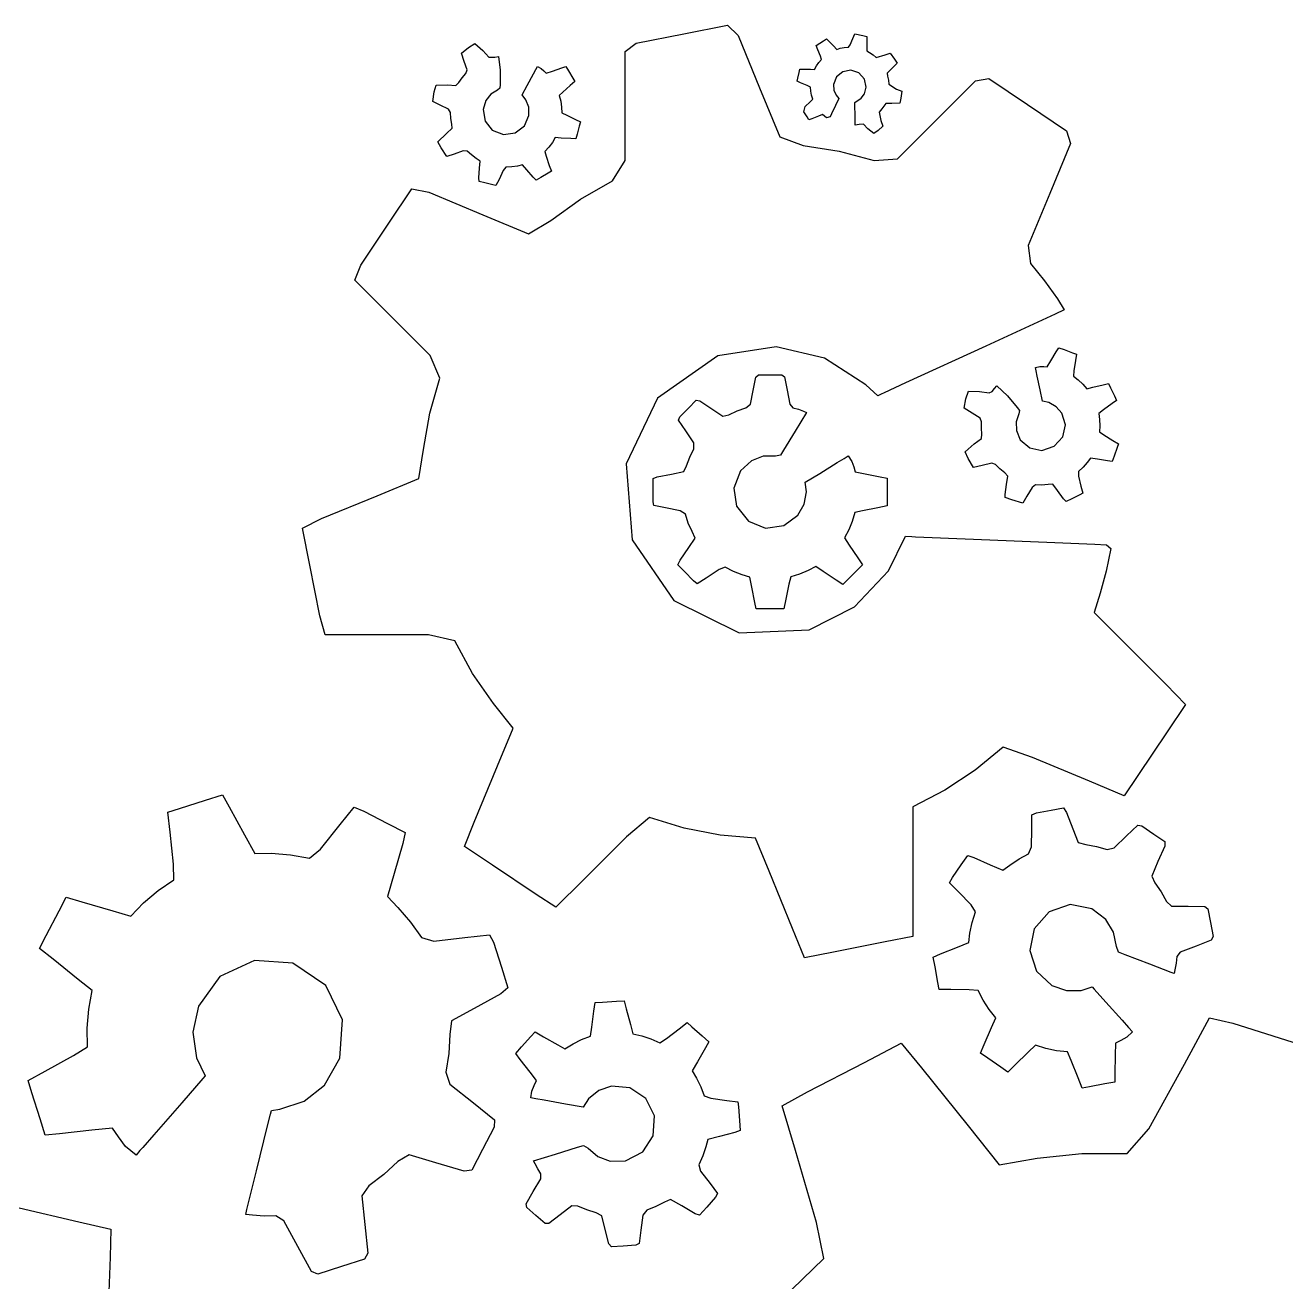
# Model space of a CAD drawing. Header units: metres. Extents: x 523 to 912, y 992 to 1102.
# Drawn here: x 794.73 to 809.57, y 1064 to 1078.8 of the extents above; entities that cross this region are included whole.
import ezdxf

# ---------------------------------------------------------------- set-up
doc = ezdxf.new("R2010")
doc.units = ezdxf.units.M

msp = doc.modelspace()

# ---------------------------------------------------------------- linework, layer by layer
at = {"layer": 'COMPONENT1'}
for p, q in [((802.484, 1078.7, 0), (802.998, 1078.801, 0)), ((802.998, 1078.801, 0), (803.121, 1078.681, 0)), ((801.922, 1078.589, 0), (802.484, 1078.7, 0)), ((803.121, 1078.681, 0), (803.375, 1078.064, 0)), ((804.127, 1078.616, 0), (804.164, 1078.64, 0)), ((804.164, 1078.64, 0), (804.189, 1078.615, 0)), ((804.442, 1078.572, 0), (804.474, 1078.645, 0)), ((804.474, 1078.645, 0), (804.497, 1078.698, 0)), ((804.497, 1078.698, 0), (804.589, 1078.68, 0)), ((804.589, 1078.68, 0), (804.638, 1078.669, 0)), ((804.638, 1078.669, 0), (804.638, 1078.561, 0)), ((799.863, 1078.472, 0), (799.946, 1078.54, 0)), ((799.946, 1078.54, 0), (800.022, 1078.585, 0)), ((800.022, 1078.585, 0), (800.115, 1078.505, 0)), ((800.115, 1078.505, 0), (800.185, 1078.426, 0)), ((801.791, 1077.886, 0), (801.792, 1078.491, 0)), ((801.792, 1078.491, 0), (801.922, 1078.589, 0)), ((804.042, 1078.561, 0), (804.127, 1078.616, 0)), ((804.061, 1078.513, 0), (804.042, 1078.561, 0)), ((804.09, 1078.437, 0), (804.061, 1078.513, 0)), ((804.189, 1078.615, 0), (804.246, 1078.557, 0)), ((804.246, 1078.557, 0), (804.283, 1078.517, 0)), ((804.283, 1078.517, 0), (804.324, 1078.529, 0)), ((804.324, 1078.529, 0), (804.371, 1078.538, 0)), ((804.371, 1078.538, 0), (804.421, 1078.543, 0)), ((804.421, 1078.543, 0), (804.442, 1078.572, 0)), ((804.638, 1078.561, 0), (804.637, 1078.5, 0)), ((804.637, 1078.5, 0), (804.67, 1078.48, 0)), ((804.67, 1078.48, 0), (804.711, 1078.453, 0)), ((804.854, 1078.451, 0), (804.913, 1078.474, 0)), ((804.913, 1078.474, 0), (804.965, 1078.402, 0)), ((799.897, 1078.374, 0), (799.863, 1078.472, 0)), ((799.931, 1078.275, 0), (799.897, 1078.374, 0)), ((800.185, 1078.426, 0), (800.258, 1078.425, 0)), ((800.258, 1078.425, 0), (800.3, 1078.432, 0)), ((800.3, 1078.432, 0), (800.321, 1078.271, 0)), ((804.043, 1078.322, 0), (804.071, 1078.362, 0)), ((804.071, 1078.362, 0), (804.102, 1078.399, 0)), ((804.102, 1078.399, 0), (804.09, 1078.437, 0)), ((804.711, 1078.453, 0), (804.748, 1078.422, 0)), ((804.748, 1078.422, 0), (804.854, 1078.451, 0)), ((804.994, 1078.356, 0), (804.925, 1078.283, 0)), ((804.965, 1078.402, 0), (804.994, 1078.356, 0)), ((799.831, 1078.125, 0), (799.87, 1078.182, 0)), ((799.87, 1078.182, 0), (799.915, 1078.234, 0)), ((799.915, 1078.234, 0), (799.931, 1078.275, 0)), ((800.321, 1078.271, 0), (800.318, 1078.105, 0)), ((800.639, 1078.093, 0), (800.712, 1078.228, 0)), ((800.712, 1078.228, 0), (800.74, 1078.281, 0)), ((800.74, 1078.281, 0), (800.758, 1078.314, 0)), ((800.758, 1078.314, 0), (800.802, 1078.292, 0)), ((800.802, 1078.292, 0), (800.835, 1078.263, 0)), ((800.835, 1078.263, 0), (800.863, 1078.237, 0)), ((800.863, 1078.237, 0), (800.934, 1078.262, 0)), ((800.934, 1078.262, 0), (801.044, 1078.3, 0)), ((801.044, 1078.3, 0), (801.093, 1078.317, 0)), ((801.093, 1078.317, 0), (801.125, 1078.264, 0)), ((801.125, 1078.264, 0), (801.175, 1078.178, 0)), ((801.175, 1078.178, 0), (801.198, 1078.138, 0)), ((803.818, 1078.141, 0), (803.826, 1078.177, 0)), ((803.826, 1078.177, 0), (803.841, 1078.246, 0)), ((803.841, 1078.246, 0), (803.849, 1078.284, 0)), ((803.849, 1078.284, 0), (803.891, 1078.283, 0)), ((803.891, 1078.283, 0), (803.973, 1078.282, 0)), ((803.973, 1078.282, 0), (804.021, 1078.281, 0)), ((804.021, 1078.281, 0), (804.043, 1078.322, 0)), ((804.28, 1078.192, 0), (804.246, 1078.105, 0)), ((804.353, 1078.254, 0), (804.28, 1078.192, 0)), ((804.45, 1078.273, 0), (804.353, 1078.254, 0)), ((804.545, 1078.24, 0), (804.45, 1078.273, 0)), ((804.609, 1078.167, 0), (804.545, 1078.24, 0)), ((804.925, 1078.283, 0), (804.877, 1078.237, 0)), ((804.877, 1078.237, 0), (804.882, 1078.203, 0)), ((804.882, 1078.203, 0), (804.892, 1078.156, 0)), ((799.544, 1078.015, 0), (799.565, 1078.096, 0)), ((799.565, 1078.096, 0), (799.698, 1078.099, 0)), ((799.698, 1078.099, 0), (799.798, 1078.093, 0)), ((799.798, 1078.093, 0), (799.831, 1078.125, 0)), ((800.289, 1078.036, 0), (800.21, 1077.988, 0)), ((800.317, 1078.061, 0), (800.289, 1078.036, 0)), ((800.318, 1078.105, 0), (800.317, 1078.061, 0)), ((800.579, 1077.98, 0), (800.639, 1078.093, 0)), ((801.145, 1078.091, 0), (801.058, 1078.014, 0)), ((801.198, 1078.138, 0), (801.145, 1078.091, 0)), ((803.375, 1078.064, 0), (803.613, 1077.485, 0)), ((803.858, 1078.123, 0), (803.818, 1078.141, 0)), ((803.933, 1078.091, 0), (803.858, 1078.123, 0)), ((803.975, 1078.072, 0), (803.933, 1078.091, 0)), ((803.979, 1078.025, 0), (803.975, 1078.072, 0)), ((804.246, 1078.105, 0), (804.25, 1078.037, 0)), ((804.25, 1078.037, 0), (804.276, 1077.977, 0)), ((804.629, 1078.071, 0), (804.609, 1078.167, 0)), ((804.609, 1077.995, 0), (804.629, 1078.071, 0)), ((804.892, 1078.156, 0), (804.898, 1078.107, 0)), ((804.898, 1078.107, 0), (804.986, 1078.05, 0)), ((804.986, 1078.05, 0), (805.049, 1078.023, 0)), ((805.462, 1077.69, 0), (805.919, 1078.145, 0)), ((805.919, 1078.145, 0), (806.076, 1078.172, 0)), ((806.076, 1078.172, 0), (806.53, 1077.867, 0)), ((799.526, 1077.901, 0), (799.544, 1078.015, 0)), ((799.613, 1077.858, 0), (799.526, 1077.901, 0)), ((800.151, 1077.915, 0), (800.118, 1077.809, 0)), ((800.21, 1077.988, 0), (800.151, 1077.915, 0)), ((800.623, 1077.922, 0), (800.579, 1077.98, 0)), ((800.657, 1077.835, 0), (800.623, 1077.922, 0)), ((801.058, 1078.014, 0), (801.016, 1077.972, 0)), ((801.016, 1077.972, 0), (801.033, 1077.906, 0)), ((801.033, 1077.906, 0), (801.042, 1077.838, 0)), ((801.79, 1077.207, 0), (801.791, 1077.886, 0)), ((803.913, 1077.843, 0), (803.972, 1077.9, 0)), ((803.972, 1077.9, 0), (804.001, 1077.931, 0)), ((803.987, 1077.977, 0), (803.979, 1078.025, 0)), ((804.001, 1077.931, 0), (803.987, 1077.977, 0)), ((804.309, 1077.938, 0), (804.27, 1077.857, 0)), ((804.276, 1077.977, 0), (804.309, 1077.938, 0)), ((804.495, 1077.892, 0), (804.569, 1077.942, 0)), ((804.496, 1077.857, 0), (804.495, 1077.892, 0)), ((804.569, 1077.942, 0), (804.609, 1077.995, 0)), ((804.862, 1077.88, 0), (804.814, 1077.815, 0)), ((804.933, 1077.878, 0), (804.862, 1077.88, 0)), ((805.026, 1077.884, 0), (804.933, 1077.878, 0)), ((805.039, 1077.942, 0), (805.026, 1077.884, 0)), ((805.049, 1078.023, 0), (805.039, 1077.942, 0)), ((799.711, 1077.811, 0), (799.613, 1077.858, 0)), ((799.735, 1077.773, 0), (799.711, 1077.811, 0)), ((799.74, 1077.704, 0), (799.735, 1077.773, 0)), ((800.118, 1077.809, 0), (800.141, 1077.672, 0)), ((800.606, 1077.618, 0), (800.658, 1077.739, 0)), ((800.658, 1077.739, 0), (800.657, 1077.835, 0)), ((801.042, 1077.838, 0), (801.044, 1077.771, 0)), ((801.044, 1077.771, 0), (801.103, 1077.742, 0)), ((801.103, 1077.742, 0), (801.207, 1077.691, 0)), ((803.895, 1077.781, 0), (803.913, 1077.843, 0)), ((803.933, 1077.722, 0), (803.895, 1077.781, 0)), ((804.116, 1077.748, 0), (804.067, 1077.729, 0)), ((804.161, 1077.712, 0), (804.116, 1077.748, 0)), ((804.222, 1077.759, 0), (804.204, 1077.721, 0)), ((804.27, 1077.857, 0), (804.222, 1077.759, 0)), ((804.499, 1077.739, 0), (804.496, 1077.857, 0)), ((804.501, 1077.624, 0), (804.499, 1077.739, 0)), ((804.814, 1077.815, 0), (804.784, 1077.777, 0)), ((804.784, 1077.777, 0), (804.801, 1077.679, 0)), ((806.53, 1077.867, 0), (806.99, 1077.558, 0)), ((799.686, 1077.525, 0), (799.756, 1077.587, 0)), ((799.752, 1077.636, 0), (799.74, 1077.704, 0)), ((799.756, 1077.587, 0), (799.752, 1077.636, 0)), ((800.141, 1077.672, 0), (800.227, 1077.565, 0)), ((800.498, 1077.534, 0), (800.606, 1077.618, 0)), ((801.207, 1077.691, 0), (801.264, 1077.664, 0)), ((801.25, 1077.613, 0), (801.225, 1077.517, 0)), ((801.264, 1077.664, 0), (801.25, 1077.613, 0)), ((803.956, 1077.686, 0), (803.933, 1077.722, 0)), ((803.99, 1077.699, 0), (803.956, 1077.686, 0)), ((804.067, 1077.729, 0), (803.99, 1077.699, 0)), ((804.204, 1077.721, 0), (804.161, 1077.712, 0)), ((804.547, 1077.633, 0), (804.501, 1077.624, 0)), ((804.599, 1077.635, 0), (804.547, 1077.633, 0)), ((804.651, 1077.581, 0), (804.599, 1077.635, 0)), ((804.827, 1077.611, 0), (804.771, 1077.561, 0)), ((804.801, 1077.679, 0), (804.827, 1077.611, 0)), ((805, 1077.228, 0), (805.462, 1077.69, 0)), ((799.584, 1077.426, 0), (799.686, 1077.525, 0)), ((800.227, 1077.565, 0), (800.36, 1077.513, 0)), ((800.36, 1077.513, 0), (800.498, 1077.534, 0)), ((800.968, 1077.477, 0), (800.934, 1077.42, 0)), ((801.036, 1077.473, 0), (800.968, 1077.477, 0)), ((801.152, 1077.467, 0), (801.036, 1077.473, 0)), ((801.211, 1077.463, 0), (801.152, 1077.467, 0)), ((801.225, 1077.517, 0), (801.211, 1077.463, 0)), ((803.613, 1077.485, 0), (803.886, 1077.383, 0)), ((804.719, 1077.527, 0), (804.651, 1077.581, 0)), ((804.771, 1077.561, 0), (804.719, 1077.527, 0)), ((806.99, 1077.558, 0), (807.037, 1077.407, 0)), ((799.624, 1077.358, 0), (799.584, 1077.426, 0)), ((799.693, 1077.254, 0), (799.624, 1077.358, 0)), ((799.882, 1077.32, 0), (799.777, 1077.284, 0)), ((799.929, 1077.319, 0), (799.882, 1077.32, 0)), ((799.98, 1077.273, 0), (799.929, 1077.319, 0)), ((800.893, 1077.365, 0), (800.846, 1077.314, 0)), ((800.846, 1077.314, 0), (800.86, 1077.26, 0)), ((800.934, 1077.42, 0), (800.893, 1077.365, 0)), ((803.886, 1077.383, 0), (804.311, 1077.318, 0)), ((804.311, 1077.318, 0), (804.723, 1077.208, 0)), ((807.037, 1077.407, 0), (806.791, 1076.818, 0)), ((799.777, 1077.284, 0), (799.693, 1077.254, 0)), ((800.037, 1077.232, 0), (799.98, 1077.273, 0)), ((800.082, 1077.201, 0), (800.037, 1077.232, 0)), ((800.077, 1077.116, 0), (800.082, 1077.201, 0)), ((800.525, 1077.143, 0), (800.457, 1077.132, 0)), ((800.583, 1077.157, 0), (800.525, 1077.143, 0)), ((800.634, 1077.099, 0), (800.583, 1077.157, 0)), ((800.86, 1077.26, 0), (800.898, 1077.15, 0)), ((800.898, 1077.15, 0), (800.922, 1077.082, 0)), ((801.642, 1076.968, 0), (801.79, 1077.207, 0)), ((804.723, 1077.208, 0), (805, 1077.228, 0)), ((800.07, 1077.003, 0), (800.077, 1077.116, 0)), ((800.071, 1076.962, 0), (800.07, 1077.003, 0)), ((800.355, 1077.089, 0), (800.306, 1076.986, 0)), ((800.387, 1077.129, 0), (800.355, 1077.089, 0)), ((800.457, 1077.132, 0), (800.387, 1077.129, 0)), ((800.71, 1077.013, 0), (800.634, 1077.099, 0)), ((800.744, 1076.977, 0), (800.71, 1077.013, 0)), ((800.799, 1077.009, 0), (800.744, 1076.977, 0)), ((800.884, 1077.059, 0), (800.799, 1077.009, 0)), ((800.922, 1077.082, 0), (800.884, 1077.059, 0)), ((799.007, 1076.469, 0), (799.278, 1076.874, 0)), ((799.278, 1076.874, 0), (799.48, 1076.834, 0)), ((800.14, 1076.944, 0), (800.071, 1076.962, 0)), ((800.234, 1076.92, 0), (800.14, 1076.944, 0)), ((800.27, 1076.913, 0), (800.234, 1076.92, 0)), ((800.306, 1076.986, 0), (800.27, 1076.913, 0)), ((801.265, 1076.754, 0), (801.642, 1076.968, 0)), ((799.48, 1076.834, 0), (800.117, 1076.568, 0)), ((800.917, 1076.503, 0), (801.265, 1076.754, 0)), ((806.791, 1076.818, 0), (806.536, 1076.207, 0)), ((800.117, 1076.568, 0), (800.654, 1076.344, 0)), ((798.677, 1075.977, 0), (799.007, 1076.469, 0)), ((800.654, 1076.344, 0), (800.917, 1076.503, 0)), ((806.536, 1076.207, 0), (806.563, 1075.996, 0)), ((798.608, 1075.8, 0), (798.677, 1075.977, 0)), ((806.563, 1075.996, 0), (806.729, 1075.792, 0)), ((799.002, 1075.405, 0), (798.608, 1075.8, 0)), ((806.729, 1075.792, 0), (806.882, 1075.578, 0)), ((806.882, 1075.578, 0), (806.963, 1075.45, 0)), ((799.495, 1074.911, 0), (799.002, 1075.405, 0)), ((806.855, 1075.4, 0), (806.037, 1075.023, 0)), ((806.963, 1075.45, 0), (806.855, 1075.4, 0)), ((799.61, 1074.645, 0), (799.495, 1074.911, 0)), ((803.571, 1075.013, 0), (802.883, 1074.909, 0)), ((804.14, 1074.88, 0), (803.571, 1075.013, 0)), ((806.037, 1075.023, 0), (805.093, 1074.588, 0)), ((806.804, 1074.849, 0), (806.868, 1074.956, 0)), ((806.868, 1074.956, 0), (806.898, 1075.003, 0)), ((806.898, 1075.003, 0), (806.96, 1074.981, 0)), ((806.96, 1074.981, 0), (807.059, 1074.945, 0)), ((807.059, 1074.945, 0), (807.106, 1074.927, 0)), ((807.106, 1074.927, 0), (807.095, 1074.853, 0)), ((802.883, 1074.909, 0), (802.173, 1074.408, 0)), ((804.625, 1074.568, 0), (804.14, 1074.88, 0)), ((806.624, 1074.771, 0), (806.676, 1074.783, 0)), ((806.632, 1074.732, 0), (806.624, 1074.771, 0)), ((806.676, 1074.783, 0), (806.722, 1074.782, 0)), ((806.722, 1074.782, 0), (806.762, 1074.78, 0)), ((806.762, 1074.78, 0), (806.804, 1074.849, 0)), ((807.095, 1074.853, 0), (807.076, 1074.73, 0)), ((799.491, 1074.231, 0), (799.61, 1074.645, 0)), ((803.3, 1074.498, 0), (803.332, 1074.657, 0)), ((803.332, 1074.657, 0), (803.361, 1074.685, 0)), ((803.361, 1074.685, 0), (803.499, 1074.685, 0)), ((803.499, 1074.685, 0), (803.638, 1074.684, 0)), ((803.638, 1074.684, 0), (803.669, 1074.659, 0)), ((803.669, 1074.659, 0), (803.7, 1074.502, 0)), ((806.645, 1074.67, 0), (806.632, 1074.732, 0)), ((806.678, 1074.509, 0), (806.645, 1074.67, 0)), ((807.076, 1074.73, 0), (807.07, 1074.667, 0)), ((807.07, 1074.667, 0), (807.128, 1074.624, 0)), ((807.128, 1074.624, 0), (807.182, 1074.575, 0)), ((803.268, 1074.337, 0), (803.3, 1074.498, 0)), ((803.7, 1074.502, 0), (803.732, 1074.338, 0)), ((804.768, 1074.438, 0), (804.625, 1074.568, 0)), ((804.84, 1074.472, 0), (804.807, 1074.456, 0)), ((805.093, 1074.588, 0), (804.84, 1074.472, 0)), ((805.803, 1074.403, 0), (805.835, 1074.492, 0)), ((805.835, 1074.492, 0), (805.966, 1074.489, 0)), ((805.966, 1074.489, 0), (806.078, 1074.472, 0)), ((806.078, 1074.472, 0), (806.112, 1074.486, 0)), ((806.112, 1074.486, 0), (806.139, 1074.522, 0)), ((806.139, 1074.522, 0), (806.168, 1074.556, 0)), ((806.168, 1074.556, 0), (806.295, 1074.438, 0)), ((806.705, 1074.375, 0), (806.678, 1074.509, 0)), ((807.182, 1074.575, 0), (807.23, 1074.521, 0)), ((807.23, 1074.521, 0), (807.298, 1074.537, 0)), ((807.298, 1074.537, 0), (807.419, 1074.567, 0)), ((807.419, 1074.567, 0), (807.483, 1074.583, 0)), ((807.483, 1074.583, 0), (807.507, 1074.532, 0)), ((807.507, 1074.532, 0), (807.552, 1074.436, 0)), ((802.173, 1074.408, 0), (801.805, 1073.634, 0)), ((802.536, 1074.293, 0), (802.629, 1074.386, 0)), ((802.629, 1074.386, 0), (802.672, 1074.378, 0)), ((802.672, 1074.378, 0), (802.811, 1074.284, 0)), ((803.213, 1074.294, 0), (803.268, 1074.337, 0)), ((803.732, 1074.338, 0), (803.767, 1074.297, 0)), ((804.807, 1074.456, 0), (804.768, 1074.438, 0)), ((805.782, 1074.29, 0), (805.803, 1074.403, 0)), ((806.295, 1074.438, 0), (806.406, 1074.3, 0)), ((806.781, 1074.358, 0), (806.705, 1074.375, 0)), ((806.868, 1074.309, 0), (806.781, 1074.358, 0)), ((807.526, 1074.345, 0), (807.426, 1074.271, 0)), ((807.577, 1074.382, 0), (807.526, 1074.345, 0)), ((807.552, 1074.436, 0), (807.577, 1074.382, 0)), ((799.416, 1073.803, 0), (799.491, 1074.231, 0)), ((802.42, 1074.152, 0), (802.434, 1074.191, 0)), ((802.434, 1074.191, 0), (802.536, 1074.293, 0)), ((802.811, 1074.284, 0), (802.942, 1074.196, 0)), ((802.942, 1074.196, 0), (803.013, 1074.213, 0)), ((803.013, 1074.213, 0), (803.111, 1074.259, 0)), ((803.111, 1074.259, 0), (803.213, 1074.294, 0)), ((803.767, 1074.297, 0), (803.831, 1074.278, 0)), ((803.927, 1074.239, 0), (803.793, 1074.02, 0)), ((803.831, 1074.278, 0), (803.893, 1074.255, 0)), ((803.893, 1074.255, 0), (803.927, 1074.239, 0)), ((805.876, 1074.233, 0), (805.782, 1074.29, 0)), ((805.972, 1074.175, 0), (805.876, 1074.233, 0)), ((805.987, 1074.13, 0), (805.972, 1074.175, 0)), ((806.429, 1074.223, 0), (806.397, 1074.13, 0)), ((806.406, 1074.3, 0), (806.435, 1074.263, 0)), ((806.435, 1074.263, 0), (806.429, 1074.223, 0)), ((806.935, 1074.232, 0), (806.868, 1074.309, 0)), ((806.975, 1074.097, 0), (806.935, 1074.232, 0)), ((807.426, 1074.271, 0), (807.368, 1074.228, 0)), ((807.368, 1074.228, 0), (807.379, 1074.158, 0)), ((802.504, 1074.025, 0), (802.42, 1074.152, 0)), ((802.599, 1073.883, 0), (802.504, 1074.025, 0)), ((803.793, 1074.02, 0), (803.657, 1073.797, 0)), ((805.986, 1074.057, 0), (805.987, 1074.13, 0)), ((805.992, 1073.984, 0), (805.986, 1074.057, 0)), ((806.397, 1074.13, 0), (806.398, 1074.03, 0)), ((806.398, 1074.03, 0), (806.444, 1073.92, 0)), ((806.944, 1073.953, 0), (806.975, 1074.097, 0)), ((807.379, 1074.158, 0), (807.383, 1074.084, 0)), ((807.383, 1074.084, 0), (807.379, 1074.011, 0)), ((802.602, 1073.812, 0), (802.599, 1073.883, 0)), ((805.794, 1073.778, 0), (805.9, 1073.871, 0)), ((805.9, 1073.871, 0), (805.986, 1073.935, 0)), ((805.986, 1073.935, 0), (805.992, 1073.984, 0)), ((806.444, 1073.92, 0), (806.556, 1073.823, 0)), ((806.845, 1073.842, 0), (806.944, 1073.953, 0)), ((807.379, 1074.011, 0), (807.428, 1073.976, 0)), ((807.428, 1073.976, 0), (807.534, 1073.912, 0)), ((807.534, 1073.912, 0), (807.6, 1073.872, 0)), ((807.6, 1073.872, 0), (807.585, 1073.827, 0)), ((799.363, 1073.464, 0), (799.416, 1073.803, 0)), ((802.553, 1073.715, 0), (802.602, 1073.812, 0)), ((803.417, 1073.725, 0), (803.279, 1073.673, 0)), ((803.562, 1073.727, 0), (803.417, 1073.725, 0)), ((803.62, 1073.738, 0), (803.562, 1073.727, 0)), ((803.657, 1073.797, 0), (803.62, 1073.738, 0)), ((804.369, 1073.699, 0), (804.419, 1073.73, 0)), ((804.419, 1073.73, 0), (804.461, 1073.664, 0)), ((805.832, 1073.697, 0), (805.794, 1073.778, 0)), ((806.556, 1073.823, 0), (806.7, 1073.794, 0)), ((806.7, 1073.794, 0), (806.845, 1073.842, 0)), ((807.549, 1073.728, 0), (807.525, 1073.664, 0)), ((807.585, 1073.827, 0), (807.549, 1073.728, 0)), ((801.805, 1073.634, 0), (801.873, 1072.742, 0)), ((802.483, 1073.544, 0), (802.515, 1073.614, 0)), ((802.515, 1073.614, 0), (802.553, 1073.715, 0)), ((803.279, 1073.673, 0), (803.15, 1073.555, 0)), ((804.082, 1073.524, 0), (804.288, 1073.65, 0)), ((804.288, 1073.65, 0), (804.369, 1073.699, 0)), ((804.461, 1073.664, 0), (804.483, 1073.6, 0)), ((804.483, 1073.6, 0), (804.5, 1073.542, 0)), ((805.895, 1073.591, 0), (805.832, 1073.697, 0)), ((805.995, 1073.616, 0), (805.895, 1073.591, 0)), ((806.108, 1073.644, 0), (805.995, 1073.616, 0)), ((806.154, 1073.629, 0), (806.108, 1073.644, 0)), ((806.205, 1073.576, 0), (806.154, 1073.629, 0)), ((806.261, 1073.528, 0), (806.205, 1073.576, 0)), ((807.184, 1073.596, 0), (807.129, 1073.545, 0)), ((807.233, 1073.651, 0), (807.184, 1073.596, 0)), ((807.271, 1073.702, 0), (807.233, 1073.651, 0)), ((807.352, 1073.689, 0), (807.271, 1073.702, 0)), ((807.473, 1073.671, 0), (807.352, 1073.689, 0)), ((807.525, 1073.664, 0), (807.473, 1073.671, 0)), ((798.87, 1073.261, 0), (799.363, 1073.464, 0)), ((802.12, 1073.462, 0), (802.168, 1073.482, 0)), ((802.12, 1073.339, 0), (802.12, 1073.462, 0)), ((802.168, 1073.482, 0), (802.339, 1073.515, 0)), ((802.339, 1073.515, 0), (802.483, 1073.544, 0)), ((803.15, 1073.555, 0), (803.071, 1073.351, 0)), ((803.91, 1073.419, 0), (804.082, 1073.524, 0)), ((804.5, 1073.542, 0), (804.616, 1073.519, 0)), ((804.616, 1073.519, 0), (804.796, 1073.483, 0)), ((804.796, 1073.483, 0), (804.877, 1073.466, 0)), ((804.877, 1073.466, 0), (804.876, 1073.369, 0)), ((806.298, 1073.491, 0), (806.261, 1073.528, 0)), ((806.283, 1073.393, 0), (806.298, 1073.491, 0)), ((807.129, 1073.545, 0), (807.13, 1073.491, 0)), ((807.13, 1073.491, 0), (807.159, 1073.373, 0)), ((802.12, 1073.19, 0), (802.12, 1073.339, 0)), ((803.071, 1073.351, 0), (803.102, 1073.137, 0)), ((803.9, 1073.161, 0), (803.925, 1073.306, 0)), ((803.925, 1073.306, 0), (803.91, 1073.419, 0)), ((804.876, 1073.369, 0), (804.876, 1073.213, 0)), ((806.265, 1073.276, 0), (806.283, 1073.393, 0)), ((806.583, 1073.358, 0), (806.522, 1073.256, 0)), ((806.623, 1073.388, 0), (806.583, 1073.358, 0)), ((806.696, 1073.386, 0), (806.623, 1073.388, 0)), ((806.771, 1073.391, 0), (806.696, 1073.386, 0)), ((806.829, 1073.396, 0), (806.771, 1073.391, 0)), ((806.883, 1073.323, 0), (806.829, 1073.396, 0)), ((806.954, 1073.225, 0), (806.883, 1073.323, 0)), ((807.18, 1073.289, 0), (807.146, 1073.269, 0)), ((807.159, 1073.373, 0), (807.18, 1073.289, 0)), ((798.217, 1072.993, 0), (798.87, 1073.261, 0)), ((802.13, 1073.144, 0), (802.12, 1073.19, 0)), ((802.268, 1073.116, 0), (802.13, 1073.144, 0)), ((803.102, 1073.137, 0), (803.242, 1072.96, 0)), ((803.826, 1073.03, 0), (803.9, 1073.161, 0)), ((804.875, 1073.14, 0), (804.767, 1073.119, 0)), ((804.876, 1073.213, 0), (804.875, 1073.14, 0)), ((806.267, 1073.241, 0), (806.265, 1073.276, 0)), ((806.345, 1073.213, 0), (806.267, 1073.241, 0)), ((806.473, 1073.174, 0), (806.345, 1073.213, 0)), ((806.522, 1073.256, 0), (806.473, 1073.174, 0)), ((806.983, 1073.193, 0), (806.954, 1073.225, 0)), ((807.052, 1073.225, 0), (806.983, 1073.193, 0)), ((807.146, 1073.269, 0), (807.052, 1073.225, 0)), ((797.992, 1072.878, 0), (798.217, 1072.993, 0)), ((802.44, 1073.081, 0), (802.268, 1073.116, 0)), ((802.501, 1073.042, 0), (802.44, 1073.081, 0)), ((802.535, 1072.939, 0), (802.501, 1073.042, 0)), ((803.659, 1072.908, 0), (803.826, 1073.03, 0)), ((804.497, 1073.061, 0), (804.466, 1072.958, 0)), ((804.587, 1073.083, 0), (804.497, 1073.061, 0)), ((804.767, 1073.119, 0), (804.587, 1073.083, 0)), ((798.078, 1072.441, 0), (797.992, 1072.878, 0)), ((802.579, 1072.839, 0), (802.535, 1072.939, 0)), ((802.615, 1072.76, 0), (802.579, 1072.839, 0)), ((803.242, 1072.96, 0), (803.445, 1072.879, 0)), ((803.445, 1072.879, 0), (803.659, 1072.908, 0)), ((804.425, 1072.858, 0), (804.374, 1072.765, 0)), ((804.466, 1072.958, 0), (804.425, 1072.858, 0)), ((801.873, 1072.742, 0), (802.365, 1072.025, 0)), ((802.54, 1072.649, 0), (802.615, 1072.76, 0)), ((804.374, 1072.765, 0), (804.431, 1072.68, 0)), ((804.894, 1072.375, 0), (805.093, 1072.783, 0)), ((805.093, 1072.783, 0), (805.169, 1072.78, 0)), ((805.169, 1072.78, 0), (805.21, 1072.778, 0)), ((805.21, 1072.778, 0), (805.893, 1072.749, 0)), ((805.893, 1072.749, 0), (806.853, 1072.708, 0)), ((806.853, 1072.708, 0), (807.229, 1072.692, 0)), ((807.229, 1072.692, 0), (807.324, 1072.688, 0)), ((807.324, 1072.688, 0), (807.461, 1072.682, 0)), ((802.441, 1072.501, 0), (802.54, 1072.649, 0)), ((804.431, 1072.68, 0), (804.532, 1072.527, 0)), ((807.51, 1072.639, 0), (807.456, 1072.373, 0)), ((807.461, 1072.682, 0), (807.51, 1072.639, 0)), ((798.195, 1071.845, 0), (798.078, 1072.441, 0)), ((802.41, 1072.446, 0), (802.441, 1072.501, 0)), ((802.489, 1072.366, 0), (802.41, 1072.446, 0)), ((802.897, 1072.391, 0), (802.747, 1072.291, 0)), ((802.971, 1072.42, 0), (802.897, 1072.391, 0)), ((803.069, 1072.368, 0), (802.971, 1072.42, 0)), ((804.037, 1072.428, 0), (803.945, 1072.378, 0)), ((804.125, 1072.369, 0), (804.037, 1072.428, 0)), ((804.527, 1072.387, 0), (804.417, 1072.276, 0)), ((804.586, 1072.446, 0), (804.527, 1072.387, 0)), ((804.532, 1072.527, 0), (804.586, 1072.446, 0)), ((802.597, 1072.258, 0), (802.489, 1072.366, 0)), ((802.641, 1072.221, 0), (802.597, 1072.258, 0)), ((802.747, 1072.291, 0), (802.641, 1072.221, 0)), ((803.17, 1072.328, 0), (803.069, 1072.368, 0)), ((803.259, 1072.3, 0), (803.17, 1072.328, 0)), ((803.282, 1072.182, 0), (803.259, 1072.3, 0)), ((803.742, 1072.305, 0), (803.717, 1072.219, 0)), ((803.845, 1072.336, 0), (803.742, 1072.305, 0)), ((803.945, 1072.378, 0), (803.845, 1072.336, 0)), ((804.277, 1072.267, 0), (804.125, 1072.369, 0)), ((804.355, 1072.215, 0), (804.277, 1072.267, 0)), ((804.417, 1072.276, 0), (804.355, 1072.215, 0)), ((804.493, 1071.95, 0), (804.894, 1072.375, 0)), ((807.456, 1072.373, 0), (807.385, 1072.113, 0)), ((803.317, 1072.004, 0), (803.282, 1072.182, 0)), ((803.717, 1072.219, 0), (803.682, 1072.041, 0)), ((807.385, 1072.113, 0), (807.314, 1071.884, 0)), ((802.365, 1072.025, 0), (803.135, 1071.647, 0)), ((803.334, 1071.929, 0), (803.317, 1072.004, 0)), ((803.682, 1072.041, 0), (803.659, 1071.929, 0)), ((803.957, 1071.682, 0), (804.493, 1071.95, 0)), ((798.258, 1071.624, 0), (798.195, 1071.845, 0)), ((803.434, 1071.928, 0), (803.334, 1071.929, 0)), ((803.589, 1071.928, 0), (803.434, 1071.928, 0)), ((803.659, 1071.929, 0), (803.589, 1071.928, 0)), ((807.314, 1071.884, 0), (807.647, 1071.551, 0)), ((803.135, 1071.647, 0), (803.957, 1071.682, 0)), ((798.765, 1071.624, 0), (798.258, 1071.624, 0)), ((799.477, 1071.623, 0), (798.765, 1071.624, 0)), ((799.786, 1071.553, 0), (799.477, 1071.623, 0)), ((799.995, 1071.168, 0), (799.786, 1071.553, 0)), ((807.647, 1071.551, 0), (808.161, 1071.036, 0)), ((800.241, 1070.812, 0), (799.995, 1071.168, 0)), ((808.161, 1071.036, 0), (808.389, 1070.801, 0)), ((800.474, 1070.524, 0), (800.241, 1070.812, 0)), ((808.389, 1070.801, 0), (808.174, 1070.481, 0)), ((800.289, 1070.08, 0), (800.474, 1070.524, 0)), ((808.174, 1070.481, 0), (807.83, 1069.967, 0)), ((806.241, 1070.301, 0), (805.912, 1070.029, 0)), ((806.587, 1070.178, 0), (806.241, 1070.301, 0)), ((807.26, 1069.897, 0), (806.587, 1070.178, 0)), ((800.012, 1069.417, 0), (800.289, 1070.08, 0)), ((805.912, 1070.029, 0), (805.555, 1069.792, 0)), ((807.666, 1069.727, 0), (807.26, 1069.897, 0)), ((807.83, 1069.967, 0), (807.666, 1069.727, 0)), ((796.851, 1069.675, 0), (797.049, 1069.737, 0)), ((797.049, 1069.737, 0), (797.13, 1069.598, 0)), ((805.555, 1069.792, 0), (805.18, 1069.596, 0)), ((796.406, 1069.532, 0), (796.543, 1069.578, 0)), ((796.543, 1069.578, 0), (796.851, 1069.675, 0)), ((797.13, 1069.598, 0), (797.31, 1069.268, 0)), ((798.437, 1069.387, 0), (798.602, 1069.594, 0)), ((798.602, 1069.594, 0), (798.713, 1069.547, 0)), ((805.18, 1069.596, 0), (805.179, 1069.189, 0)), ((806.809, 1069.556, 0), (806.953, 1069.583, 0)), ((806.953, 1069.583, 0), (806.987, 1069.531, 0)), ((796.432, 1069.298, 0), (796.406, 1069.532, 0)), ((798.713, 1069.547, 0), (798.994, 1069.401, 0)), ((799.9, 1069.13, 0), (800.012, 1069.417, 0)), ((802.077, 1069.472, 0), (801.807, 1069.243, 0)), ((802.487, 1069.346, 0), (802.077, 1069.472, 0)), ((806.58, 1069.335, 0), (806.582, 1069.502, 0)), ((806.582, 1069.502, 0), (806.634, 1069.524, 0)), ((806.634, 1069.524, 0), (806.809, 1069.556, 0)), ((806.987, 1069.531, 0), (807.063, 1069.338, 0)), ((796.473, 1068.922, 0), (796.432, 1069.298, 0)), ((798.204, 1069.097, 0), (798.437, 1069.387, 0)), ((798.994, 1069.401, 0), (799.201, 1069.293, 0)), ((799.201, 1069.293, 0), (799.174, 1069.164, 0)), ((802.911, 1069.264, 0), (802.487, 1069.346, 0)), ((806.577, 1069.125, 0), (806.58, 1069.335, 0)), ((807.063, 1069.338, 0), (807.127, 1069.176, 0)), ((807.697, 1069.255, 0), (807.827, 1069.381, 0)), ((807.827, 1069.381, 0), (807.875, 1069.374, 0)), ((807.875, 1069.374, 0), (808.016, 1069.276, 0)), ((808.016, 1069.276, 0), (808.146, 1069.187, 0)), ((797.31, 1069.268, 0), (797.431, 1069.048, 0)), ((799.174, 1069.164, 0), (799.071, 1068.81, 0)), ((800.231, 1068.908, 0), (799.9, 1069.13, 0)), ((801.807, 1069.243, 0), (801.295, 1068.733, 0)), ((803.325, 1069.227, 0), (802.911, 1069.264, 0)), ((803.486, 1068.837, 0), (803.325, 1069.227, 0)), ((805.179, 1069.189, 0), (805.178, 1068.461, 0)), ((806.543, 1069.045, 0), (806.577, 1069.125, 0)), ((807.127, 1069.176, 0), (807.216, 1069.153, 0)), ((807.216, 1069.153, 0), (807.343, 1069.131, 0)), ((807.343, 1069.131, 0), (807.468, 1069.095, 0)), ((807.55, 1069.113, 0), (807.697, 1069.255, 0)), ((808.145, 1069.135, 0), (808.066, 1068.952, 0)), ((808.146, 1069.187, 0), (808.145, 1069.135, 0)), ((797.431, 1069.048, 0), (797.624, 1069.049, 0)), ((797.624, 1069.049, 0), (797.85, 1069.033, 0)), ((797.85, 1069.033, 0), (798.075, 1068.993, 0)), ((798.075, 1068.993, 0), (798.204, 1069.097, 0)), ((805.749, 1068.913, 0), (805.825, 1069.023, 0)), ((805.825, 1069.023, 0), (805.897, 1068.998, 0)), ((805.897, 1068.998, 0), (806.091, 1068.914, 0)), ((806.322, 1068.91, 0), (806.43, 1068.984, 0)), ((806.43, 1068.984, 0), (806.543, 1069.045, 0)), ((807.468, 1069.095, 0), (807.55, 1069.113, 0)), ((796.478, 1068.737, 0), (796.473, 1068.922, 0)), ((800.743, 1068.564, 0), (800.231, 1068.908, 0)), ((803.762, 1068.164, 0), (803.486, 1068.837, 0)), ((805.646, 1068.763, 0), (805.749, 1068.913, 0)), ((806.091, 1068.914, 0), (806.238, 1068.851, 0)), ((806.238, 1068.851, 0), (806.322, 1068.91, 0)), ((808.066, 1068.952, 0), (807.992, 1068.779, 0)), ((796.293, 1068.611, 0), (796.478, 1068.737, 0)), ((799.071, 1068.81, 0), (798.992, 1068.542, 0)), ((801.295, 1068.733, 0), (800.976, 1068.414, 0)), ((805.612, 1068.703, 0), (805.646, 1068.763, 0)), ((805.718, 1068.594, 0), (805.612, 1068.703, 0)), ((807.992, 1068.779, 0), (808.027, 1068.7, 0)), ((808.027, 1068.7, 0), (808.102, 1068.594, 0)), ((795.125, 1068.371, 0), (795.208, 1068.531, 0)), ((795.208, 1068.531, 0), (795.395, 1068.477, 0)), ((796.121, 1068.465, 0), (796.293, 1068.611, 0)), ((798.992, 1068.542, 0), (799.113, 1068.41, 0)), ((800.976, 1068.414, 0), (800.743, 1068.564, 0)), ((805.866, 1068.441, 0), (805.718, 1068.594, 0)), ((808.102, 1068.594, 0), (808.165, 1068.483, 0)), ((795.395, 1068.477, 0), (795.76, 1068.37, 0)), ((795.971, 1068.308, 0), (796.121, 1068.465, 0)), ((799.113, 1068.41, 0), (799.264, 1068.24, 0)), ((805.178, 1068.461, 0), (805.178, 1068.071, 0)), ((805.916, 1068.36, 0), (805.866, 1068.441, 0)), ((807.03, 1068.445, 0), (806.786, 1068.362, 0)), ((807.286, 1068.397, 0), (807.03, 1068.445, 0)), ((807.452, 1068.271, 0), (807.286, 1068.397, 0)), ((808.165, 1068.483, 0), (808.227, 1068.428, 0)), ((808.227, 1068.428, 0), (808.423, 1068.425, 0)), ((808.423, 1068.425, 0), (808.616, 1068.422, 0)), ((808.616, 1068.422, 0), (808.655, 1068.394, 0)), ((808.655, 1068.394, 0), (808.684, 1068.233, 0)), ((794.975, 1068.083, 0), (795.125, 1068.371, 0)), ((795.76, 1068.37, 0), (795.971, 1068.308, 0)), ((799.264, 1068.24, 0), (799.394, 1068.056, 0)), ((805.852, 1068.107, 0), (805.877, 1068.234, 0)), ((805.877, 1068.234, 0), (805.916, 1068.36, 0)), ((806.786, 1068.362, 0), (806.609, 1068.16, 0)), ((807.542, 1068.121, 0), (807.452, 1068.271, 0)), ((808.684, 1068.233, 0), (808.714, 1068.069, 0)), ((794.895, 1067.93, 0), (794.975, 1068.083, 0)), ((799.902, 1068.056, 0), (800.192, 1068.088, 0)), ((800.192, 1068.088, 0), (800.241, 1068.003, 0)), ((803.904, 1067.82, 0), (803.762, 1068.164, 0)), ((805.839, 1067.997, 0), (805.852, 1068.107, 0)), ((806.609, 1068.16, 0), (806.557, 1067.904, 0)), ((807.577, 1067.951, 0), (807.542, 1068.121, 0)), ((799.394, 1068.056, 0), (799.54, 1068.016, 0)), ((799.54, 1068.016, 0), (799.902, 1068.056, 0)), ((800.241, 1068.003, 0), (800.334, 1067.707, 0)), ((804.852, 1068.007, 0), (804.244, 1067.887, 0)), ((805.178, 1068.071, 0), (804.852, 1068.007, 0)), ((805.505, 1067.864, 0), (805.705, 1067.943, 0)), ((805.705, 1067.943, 0), (805.839, 1067.997, 0)), ((807.602, 1067.885, 0), (807.577, 1067.951, 0)), ((808.514, 1067.957, 0), (808.329, 1067.884, 0)), ((808.692, 1068.027, 0), (808.514, 1067.957, 0)), ((808.714, 1068.069, 0), (808.692, 1068.027, 0)), ((795.054, 1067.802, 0), (794.895, 1067.93, 0)), ((795.351, 1067.564, 0), (795.054, 1067.802, 0)), ((797.426, 1067.787, 0), (797.02, 1067.597, 0)), ((797.879, 1067.754, 0), (797.426, 1067.787, 0)), ((804.244, 1067.887, 0), (803.904, 1067.82, 0)), ((805.42, 1067.828, 0), (805.505, 1067.864, 0)), ((805.441, 1067.711, 0), (805.42, 1067.828, 0)), ((806.557, 1067.904, 0), (806.637, 1067.66, 0)), ((807.679, 1067.855, 0), (807.602, 1067.885, 0)), ((807.97, 1067.743, 0), (807.679, 1067.855, 0)), ((808.289, 1067.834, 0), (808.28, 1067.756, 0)), ((808.329, 1067.884, 0), (808.289, 1067.834, 0)), ((798.265, 1067.491, 0), (797.879, 1067.754, 0)), ((800.334, 1067.707, 0), (800.411, 1067.465, 0)), ((805.474, 1067.529, 0), (805.441, 1067.711, 0)), ((806.637, 1067.66, 0), (806.817, 1067.491, 0)), ((808.223, 1067.646, 0), (807.97, 1067.743, 0)), ((808.256, 1067.634, 0), (808.223, 1067.646, 0)), ((808.266, 1067.678, 0), (808.256, 1067.634, 0)), ((808.28, 1067.756, 0), (808.266, 1067.678, 0)), ((795.516, 1067.432, 0), (795.351, 1067.564, 0)), ((797.02, 1067.597, 0), (796.767, 1067.25, 0)), ((798.461, 1067.088, 0), (798.265, 1067.491, 0)), ((805.491, 1067.447, 0), (805.474, 1067.529, 0)), ((806.817, 1067.491, 0), (806.987, 1067.432, 0)), ((795.474, 1067.215, 0), (795.516, 1067.432, 0)), ((800.329, 1067.395, 0), (800.013, 1067.222, 0)), ((800.411, 1067.465, 0), (800.329, 1067.395, 0)), ((805.626, 1067.445, 0), (805.491, 1067.447, 0)), ((805.843, 1067.442, 0), (805.626, 1067.445, 0)), ((805.949, 1067.432, 0), (805.843, 1067.442, 0)), ((806.008, 1067.318, 0), (805.949, 1067.432, 0)), ((806.987, 1067.432, 0), (807.162, 1067.435, 0)), ((807.162, 1067.435, 0), (807.292, 1067.477, 0)), ((807.292, 1067.477, 0), (807.315, 1067.451, 0)), ((807.315, 1067.451, 0), (807.452, 1067.298, 0)), ((795.455, 1066.991, 0), (795.474, 1067.215, 0)), ((796.767, 1067.25, 0), (796.701, 1066.943, 0)), ((800.013, 1067.222, 0), (799.746, 1067.076, 0)), ((801.424, 1067.19, 0), (801.438, 1067.292, 0)), ((801.438, 1067.292, 0), (801.525, 1067.297, 0)), ((801.525, 1067.297, 0), (801.688, 1067.307, 0)), ((801.688, 1067.307, 0), (801.779, 1067.312, 0)), ((801.779, 1067.312, 0), (801.804, 1067.218, 0)), ((801.804, 1067.218, 0), (801.853, 1067.033, 0)), ((806.079, 1067.209, 0), (806.008, 1067.318, 0)), ((806.157, 1067.112, 0), (806.079, 1067.209, 0)), ((807.452, 1067.298, 0), (807.644, 1067.083, 0)), ((798.433, 1066.635, 0), (798.461, 1067.088, 0)), ((799.746, 1067.076, 0), (799.725, 1066.917, 0)), ((801.398, 1067, 0), (801.424, 1067.19, 0)), ((802.428, 1066.983, 0), (802.523, 1067.055, 0)), ((802.523, 1067.055, 0), (802.578, 1067.007, 0)), ((806.107, 1066.996, 0), (806.157, 1067.112, 0)), ((807.644, 1067.083, 0), (807.719, 1066.999, 0)), ((808.377, 1066.568, 0), (808.674, 1067.111, 0)), ((808.674, 1067.111, 0), (808.947, 1067.049, 0)), ((808.947, 1067.049, 0), (809.655, 1066.826, 0)), ((795.458, 1066.769, 0), (795.455, 1066.991, 0)), ((796.701, 1066.943, 0), (796.744, 1066.641, 0)), ((799.725, 1066.917, 0), (799.714, 1066.693, 0)), ((800.68, 1066.89, 0), (800.731, 1066.947, 0)), ((800.731, 1066.947, 0), (800.831, 1066.889, 0)), ((801.279, 1066.856, 0), (801.384, 1066.894, 0)), ((801.384, 1066.894, 0), (801.398, 1067, 0)), ((801.853, 1067.033, 0), (801.881, 1066.925, 0)), ((801.881, 1066.925, 0), (801.988, 1066.901, 0)), ((801.988, 1066.901, 0), (802.095, 1066.865, 0)), ((802.277, 1066.867, 0), (802.428, 1066.983, 0)), ((802.578, 1067.007, 0), (802.7, 1066.899, 0)), ((802.7, 1066.899, 0), (802.778, 1066.83, 0)), ((806.021, 1066.796, 0), (806.107, 1066.996, 0)), ((807.765, 1066.947, 0), (807.698, 1066.884, 0)), ((807.719, 1066.999, 0), (807.765, 1066.947, 0)), ((795.295, 1066.668, 0), (795.458, 1066.769, 0)), ((800.504, 1066.693, 0), (800.572, 1066.769, 0)), ((800.572, 1066.769, 0), (800.68, 1066.89, 0)), ((800.831, 1066.889, 0), (800.997, 1066.792, 0)), ((800.997, 1066.792, 0), (801.082, 1066.747, 0)), ((801.082, 1066.747, 0), (801.178, 1066.807, 0)), ((801.178, 1066.807, 0), (801.279, 1066.856, 0)), ((802.095, 1066.865, 0), (802.198, 1066.817, 0)), ((802.198, 1066.817, 0), (802.277, 1066.867, 0)), ((802.738, 1066.759, 0), (802.643, 1066.595, 0)), ((802.778, 1066.83, 0), (802.738, 1066.759, 0)), ((804.608, 1066.587, 0), (805.04, 1066.812, 0)), ((805.04, 1066.812, 0), (805.281, 1066.523, 0)), ((805.977, 1066.694, 0), (806.021, 1066.796, 0)), ((806.625, 1066.791, 0), (806.538, 1066.706, 0)), ((806.746, 1066.752, 0), (806.625, 1066.791, 0)), ((806.871, 1066.725, 0), (806.746, 1066.752, 0)), ((807.564, 1066.812, 0), (807.562, 1066.671, 0)), ((807.627, 1066.844, 0), (807.564, 1066.812, 0)), ((807.698, 1066.884, 0), (807.627, 1066.844, 0)), ((794.961, 1066.485, 0), (795.295, 1066.668, 0)), ((796.744, 1066.641, 0), (796.845, 1066.427, 0)), ((798.251, 1066.32, 0), (798.433, 1066.635, 0)), ((799.714, 1066.693, 0), (799.679, 1066.47, 0)), ((800.556, 1066.623, 0), (800.504, 1066.693, 0)), ((800.672, 1066.471, 0), (800.556, 1066.623, 0)), ((806.062, 1066.635, 0), (805.977, 1066.694, 0)), ((806.215, 1066.529, 0), (806.062, 1066.635, 0)), ((806.538, 1066.706, 0), (806.381, 1066.554, 0)), ((806.999, 1066.711, 0), (806.871, 1066.725, 0)), ((807.044, 1066.611, 0), (806.999, 1066.711, 0)), ((807.125, 1066.407, 0), (807.044, 1066.611, 0)), ((807.562, 1066.671, 0), (807.558, 1066.452, 0)), ((794.76, 1066.374, 0), (794.961, 1066.485, 0)), ((799.679, 1066.47, 0), (799.728, 1066.331, 0)), ((800.746, 1066.372, 0), (800.672, 1066.471, 0)), ((802.643, 1066.595, 0), (802.579, 1066.486, 0)), ((802.579, 1066.486, 0), (802.63, 1066.403, 0)), ((803.939, 1066.239, 0), (804.608, 1066.587, 0)), ((805.281, 1066.523, 0), (805.83, 1065.838, 0)), ((806.297, 1066.472, 0), (806.215, 1066.529, 0)), ((806.381, 1066.554, 0), (806.297, 1066.472, 0)), ((807.558, 1066.452, 0), (807.556, 1066.354, 0)), ((807.959, 1065.805, 0), (808.377, 1066.568, 0)), ((794.804, 1066.229, 0), (794.76, 1066.374, 0)), ((796.819, 1066.397, 0), (796.57, 1066.112, 0)), ((796.845, 1066.427, 0), (796.819, 1066.397, 0)), ((798.012, 1066.132, 0), (798.251, 1066.32, 0)), ((799.728, 1066.331, 0), (800.004, 1066.109, 0)), ((800.692, 1066.25, 0), (800.72, 1066.315, 0)), ((800.72, 1066.315, 0), (800.746, 1066.372, 0)), ((801.63, 1066.307, 0), (801.48, 1066.256, 0)), ((801.846, 1066.287, 0), (801.63, 1066.307, 0)), ((802.63, 1066.403, 0), (802.682, 1066.301, 0)), ((802.682, 1066.301, 0), (802.722, 1066.194, 0)), ((807.173, 1066.285, 0), (807.125, 1066.407, 0)), ((807.442, 1066.333, 0), (807.259, 1066.3, 0)), ((807.556, 1066.354, 0), (807.442, 1066.333, 0)), ((794.901, 1065.921, 0), (794.804, 1066.229, 0)), ((800.68, 1066.169, 0), (800.692, 1066.25, 0)), ((800.74, 1066.158, 0), (800.68, 1066.169, 0)), ((800.838, 1066.141, 0), (800.74, 1066.158, 0)), ((801.361, 1066.159, 0), (801.295, 1066.06, 0)), ((801.48, 1066.256, 0), (801.361, 1066.159, 0)), ((802.033, 1066.161, 0), (801.846, 1066.287, 0)), ((802.136, 1065.957, 0), (802.033, 1066.161, 0)), ((802.722, 1066.194, 0), (802.801, 1066.164, 0)), ((802.801, 1066.164, 0), (802.987, 1066.139, 0)), ((803.641, 1066.077, 0), (803.939, 1066.239, 0)), ((807.259, 1066.3, 0), (807.173, 1066.285, 0)), ((796.57, 1066.112, 0), (796.24, 1065.734, 0)), ((797.616, 1065.979, 0), (797.626, 1066.02, 0)), ((797.626, 1066.02, 0), (797.726, 1066.036, 0)), ((797.726, 1066.036, 0), (798.012, 1066.132, 0)), ((800.004, 1066.109, 0), (800.251, 1065.912, 0)), ((801.087, 1066.096, 0), (800.838, 1066.141, 0)), ((801.295, 1066.06, 0), (801.087, 1066.096, 0)), ((802.987, 1066.139, 0), (803.119, 1066.121, 0)), ((803.119, 1066.121, 0), (803.127, 1066.062, 0)), ((803.127, 1066.062, 0), (803.137, 1065.902, 0)), ((803.796, 1065.548, 0), (803.641, 1066.077, 0)), ((794.961, 1065.729, 0), (794.901, 1065.921, 0)), ((797.581, 1065.838, 0), (797.616, 1065.979, 0)), ((800.251, 1065.912, 0), (800.248, 1065.826, 0)), ((802.123, 1065.722, 0), (802.136, 1065.957, 0)), ((803.137, 1065.902, 0), (803.144, 1065.785, 0)), ((795.132, 1065.745, 0), (794.961, 1065.729, 0)), ((795.51, 1065.787, 0), (795.132, 1065.745, 0)), ((795.754, 1065.814, 0), (795.51, 1065.787, 0)), ((795.824, 1065.711, 0), (795.754, 1065.814, 0)), ((795.907, 1065.597, 0), (795.824, 1065.711, 0)), ((796.24, 1065.734, 0), (796.111, 1065.586, 0)), ((797.451, 1065.311, 0), (797.581, 1065.838, 0)), ((800.248, 1065.826, 0), (800.11, 1065.561, 0)), ((801.999, 1065.533, 0), (802.123, 1065.722, 0)), ((802.902, 1065.716, 0), (802.766, 1065.68, 0)), ((803.081, 1065.763, 0), (802.902, 1065.716, 0)), ((803.144, 1065.785, 0), (803.081, 1065.763, 0)), ((805.83, 1065.838, 0), (806.197, 1065.38, 0)), ((807.703, 1065.515, 0), (807.959, 1065.805, 0)), ((796.031, 1065.494, 0), (795.907, 1065.597, 0)), ((796.111, 1065.586, 0), (796.078, 1065.548, 0)), ((800.11, 1065.561, 0), (799.984, 1065.319, 0)), ((800.97, 1065.508, 0), (801.231, 1065.588, 0)), ((801.231, 1065.588, 0), (801.301, 1065.61, 0)), ((801.301, 1065.61, 0), (801.354, 1065.577, 0)), ((801.354, 1065.577, 0), (801.469, 1065.479, 0)), ((802.74, 1065.593, 0), (802.705, 1065.485, 0)), ((802.766, 1065.68, 0), (802.74, 1065.593, 0)), ((796.078, 1065.548, 0), (796.031, 1065.494, 0)), ((799.116, 1065.419, 0), (798.95, 1065.267, 0)), ((799.246, 1065.497, 0), (799.116, 1065.419, 0)), ((799.56, 1065.405, 0), (799.246, 1065.497, 0)), ((800.713, 1065.429, 0), (800.97, 1065.508, 0)), ((800.73, 1065.393, 0), (800.713, 1065.429, 0)), ((801.469, 1065.479, 0), (801.613, 1065.424, 0)), ((801.613, 1065.424, 0), (801.796, 1065.427, 0)), ((801.796, 1065.427, 0), (801.999, 1065.533, 0)), ((802.705, 1065.485, 0), (802.66, 1065.381, 0)), ((804.044, 1064.701, 0), (803.796, 1065.548, 0)), ((806.197, 1065.38, 0), (806.642, 1065.46, 0)), ((806.642, 1065.46, 0), (807.168, 1065.516, 0)), ((807.168, 1065.516, 0), (807.703, 1065.515, 0)), ((797.338, 1064.854, 0), (797.451, 1065.311, 0)), ((798.95, 1065.267, 0), (798.771, 1065.135, 0)), ((799.894, 1065.307, 0), (799.56, 1065.405, 0)), ((799.984, 1065.319, 0), (799.894, 1065.307, 0)), ((800.762, 1065.332, 0), (800.73, 1065.393, 0)), ((800.798, 1065.273, 0), (800.762, 1065.332, 0)), ((800.798, 1065.217, 0), (800.798, 1065.273, 0)), ((802.66, 1065.381, 0), (802.68, 1065.307, 0)), ((802.68, 1065.307, 0), (802.791, 1065.161, 0)), ((798.771, 1065.135, 0), (798.689, 1065.015, 0)), ((800.71, 1065.066, 0), (800.798, 1065.217, 0)), ((802.791, 1065.161, 0), (802.88, 1065.044, 0)), ((798.689, 1065.015, 0), (798.726, 1064.676, 0)), ((800.625, 1064.921, 0), (800.71, 1065.066, 0)), ((802.327, 1064.974, 0), (802.253, 1064.942, 0)), ((802.46, 1064.897, 0), (802.327, 1064.974, 0)), ((802.856, 1065.001, 0), (802.753, 1064.884, 0)), ((802.88, 1065.044, 0), (802.856, 1065.001, 0)), ((794.656, 1064.875, 0), (795.359, 1064.711, 0)), ((797.323, 1064.794, 0), (797.338, 1064.854, 0)), ((800.632, 1064.88, 0), (800.625, 1064.921, 0)), ((800.741, 1064.784, 0), (800.632, 1064.88, 0)), ((801.162, 1064.896, 0), (801.026, 1064.792, 0)), ((801.235, 1064.892, 0), (801.162, 1064.896, 0)), ((801.339, 1064.849, 0), (801.235, 1064.892, 0)), ((801.448, 1064.817, 0), (801.339, 1064.849, 0)), ((801.515, 1064.781, 0), (801.448, 1064.817, 0)), ((802.048, 1064.846, 0), (802.001, 1064.789, 0)), ((802.154, 1064.889, 0), (802.048, 1064.846, 0)), ((802.253, 1064.942, 0), (802.154, 1064.889, 0)), ((802.617, 1064.805, 0), (802.46, 1064.897, 0)), ((802.753, 1064.884, 0), (802.668, 1064.787, 0)), ((795.359, 1064.711, 0), (795.736, 1064.623, 0)), ((797.402, 1064.786, 0), (797.323, 1064.794, 0)), ((797.539, 1064.778, 0), (797.402, 1064.786, 0)), ((797.677, 1064.779, 0), (797.539, 1064.778, 0)), ((797.772, 1064.721, 0), (797.677, 1064.779, 0)), ((797.938, 1064.418, 0), (797.772, 1064.721, 0)), ((798.726, 1064.676, 0), (798.763, 1064.341, 0)), ((800.848, 1064.688, 0), (800.741, 1064.784, 0)), ((800.891, 1064.689, 0), (800.848, 1064.688, 0)), ((801.026, 1064.792, 0), (800.891, 1064.689, 0)), ((801.557, 1064.621, 0), (801.515, 1064.781, 0)), ((802.001, 1064.789, 0), (801.977, 1064.612, 0)), ((802.668, 1064.787, 0), (802.617, 1064.805, 0)), ((804.13, 1064.277, 0), (804.044, 1064.701, 0)), ((795.736, 1064.623, 0), (795.725, 1064.294, 0)), ((801.601, 1064.451, 0), (801.557, 1064.621, 0)), ((801.977, 1064.612, 0), (801.955, 1064.454, 0)), ((798.097, 1064.126, 0), (797.938, 1064.418, 0)), ((801.629, 1064.416, 0), (801.601, 1064.451, 0)), ((801.767, 1064.424, 0), (801.629, 1064.416, 0)), ((801.918, 1064.433, 0), (801.767, 1064.424, 0)), ((801.955, 1064.454, 0), (801.918, 1064.433, 0)), ((795.725, 1064.294, 0), (795.704, 1063.679, 0)), ((798.723, 1064.268, 0), (798.45, 1064.182, 0)), ((798.763, 1064.341, 0), (798.723, 1064.268, 0)), ((803.755, 1063.911, 0), (804.13, 1064.277, 0)), ((798.174, 1064.095, 0), (798.097, 1064.126, 0)), ((798.45, 1064.182, 0), (798.174, 1064.095, 0))]:
    msp.add_line(p, q, dxfattribs=at)

doc.saveas('drawing.dxf')
